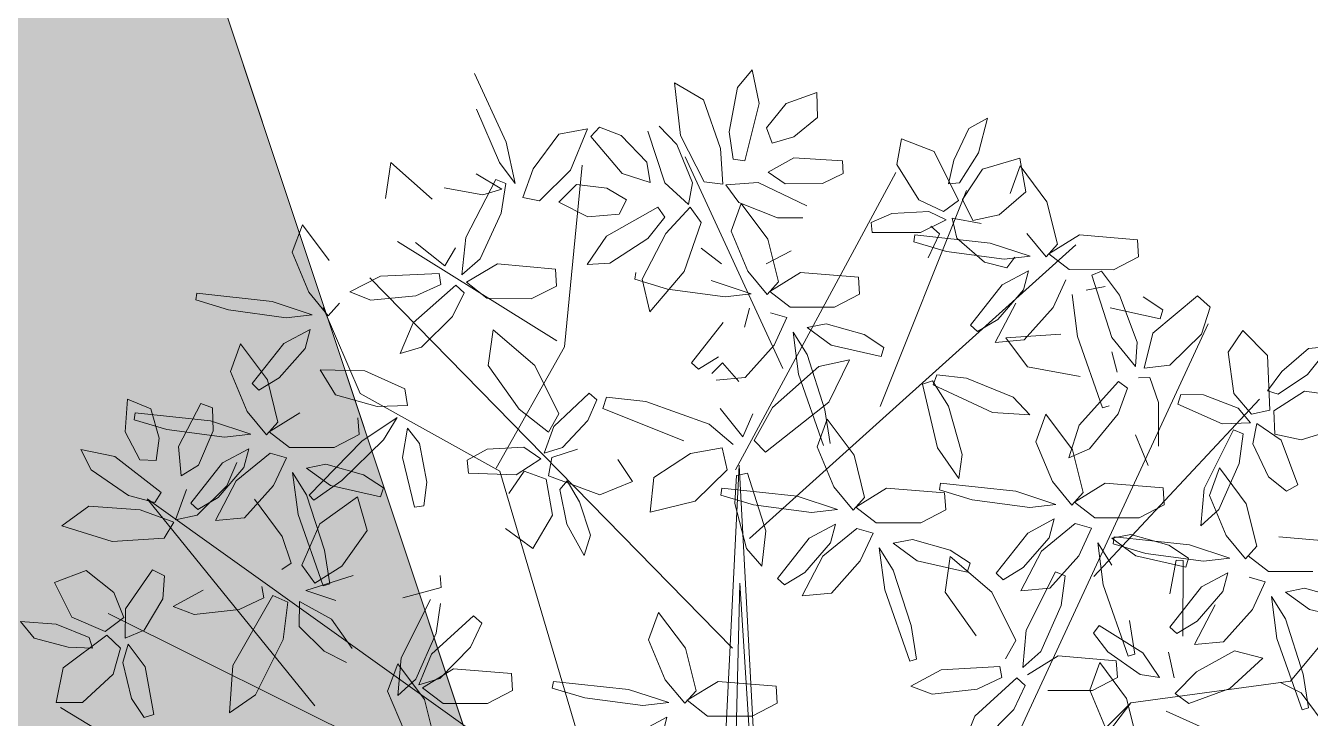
# Model space of a CAD drawing. Header units: inches. Extents: x 218980 to 233865, y 587194 to 599270.
# Drawn here: x 219066.264 to 219070.423, y 587459.198 to 587461.44 of the extents above; entities that cross this region are included whole.
import ezdxf

# ---------------------------------------------------------------- set-up
doc = ezdxf.new("R2010")
doc.units = ezdxf.units.IN
doc.header["$MEASUREMENT"] = 0
doc.linetypes.add('01', pattern=[0])
doc.layers.get('0').update_dxf_attribs({"lineweight": 0})
doc.layers.add('Open Space Within Settlement Active', color=7, linetype='01', lineweight=0, true_color=0xb1d336)
doc.layers.add('P_Main Development Zone', color=7, linetype='Continuous', lineweight=0, true_color=0xdc5e9b)
doc.layers.add('Proposed Plot Boundary', color=250, linetype='01', lineweight=0)
doc.layers.add('Proposed Urban Design', color=250, linetype='Continuous', lineweight=0)

# ---------------------------------------------------------------- blocks, each defined once
blk = doc.blocks.new('tree2')
at = {"color": 60}
for p, q in [((325195.9981, 3048397.3896), (325195.7948, 3048397.8351)), ((325197.4967, 3048397.7432), (325197.5914, 3048397.8579)), ((325197.5914, 3048397.8579), (325197.6377, 3048397.6393)), ((325197.0892, 3048397.7729), (325197.2767, 3048397.6636)), ((325197.1267, 3048397.4326), (325197.0892, 3048397.7729)), ((325197.4419, 3048397.4558), (325197.4967, 3048397.7432)), ((325197.8113, 3048397.641), (325198.0106, 3048397.712)), ((325198.0106, 3048397.712), (325198.0154, 3048397.55)), ((325197.2767, 3048397.6636), (325197.3875, 3048397.3492)), ((325197.6377, 3048397.6393), (325197.5453, 3048397.2696)), ((325197.6844, 3048397.4816), (325197.8113, 3048397.641)), ((325195.8072, 3048397.6044), (325195.955, 3048397.2574)), ((325198.0154, 3048397.55), (325197.8612, 3048397.4239)), ((325199.1147, 3048397.5461), (325198.9944, 3048397.4783)), ((325199.0567, 3048397.3216), (325199.1147, 3048397.5461)), ((325196.5265, 3048397.4766), (325196.3403, 3048397.4417)), ((325196.416, 3048397.2091), (325196.5265, 3048397.4766)), ((325196.5481, 3048397.4272), (325196.6033, 3048397.487)), ((325196.6033, 3048397.487), (325196.7427, 3048397.4328)), ((325197.0256, 3048397.1268), (325196.9163, 3048397.4603)), ((325196.9902, 3048397.4943), (325197.1051, 3048397.3757)), ((325197.4689, 3048397.2807), (325197.4419, 3048397.4558)), ((325197.7212, 3048397.3837), (325197.6844, 3048397.4816)), ((325198.9944, 3048397.4783), (325198.8967, 3048397.2726)), ((325196.0577, 3048397.122), (325195.9981, 3048397.3896)), ((325196.3403, 3048397.4417), (325196.1728, 3048397.2167)), ((325196.7499, 3048397.1863), (325196.5481, 3048397.4272)), ((325196.7427, 3048397.4328), (325196.9101, 3048397.2599)), ((325197.1051, 3048397.3757), (325197.2051, 3048397.1259)), ((325197.2819, 3048397.1338), (325197.1267, 3048397.4326)), ((325197.8612, 3048397.4239), (325197.7212, 3048397.3837)), ((325198.5291, 3048397.2452), (325198.5581, 3048397.4118)), ((325198.5581, 3048397.4118), (325198.7708, 3048397.3289)), ((325197.3875, 3048397.3492), (325197.4027, 3048397.1169)), ((325197.5453, 3048397.2696), (325197.4689, 3048397.2807)), ((325197.696, 3048397.1946), (325197.8625, 3048397.2873)), ((325197.8625, 3048397.2873), (325198.1761, 3048397.2679)), ((325198.7708, 3048397.3289), (325198.9288, 3048397.0124)), ((325198.935, 3048397.1274), (325199.0567, 3048397.3216)), ((325199.084, 3048397.215), (325199.3246, 3048397.2852)), ((325199.3246, 3048397.2852), (325199.3637, 3048397.0681)), ((325195.2523, 3048397.2572), (325195.2176, 3048397.026)), ((325195.5199, 3048397.0214), (325195.2523, 3048397.2572)), ((325195.955, 3048397.2574), (325196.0577, 3048397.122)), ((325196.1728, 3048397.2167), (325196.1063, 3048397.0311)), ((325196.2139, 3048397.0098), (325196.416, 3048397.2091)), ((325196.9101, 3048397.2599), (325196.9318, 3048397.1293)), ((325197.8057, 3048397.1204), (325197.696, 3048397.1946)), ((325198.1761, 3048397.2679), (325198.1816, 3048397.1868)), ((325198.6719, 3048397.0167), (325198.5291, 3048397.2452)), ((325198.8967, 3048397.2726), (325198.8632, 3048397.1192)), ((325198.9538, 3048397.0178), (325199.084, 3048397.215)), ((325199.3268, 3048397.2355), (325199.2618, 3048397.0576)), ((325199.5006, 3048397.004), (325199.3268, 3048397.2355)), ((325195.7385, 3048396.772), (325195.9326, 3048397.1479)), ((325195.9704, 3048397.0845), (325195.8055, 3048397.1842)), ((325195.9326, 3048397.1479), (325195.9963, 3048397.1213)), ((325195.9963, 3048397.1213), (325195.9665, 3048396.9295)), ((325196.3399, 3048397.0015), (325196.4541, 3048397.1165)), ((325196.4541, 3048397.1165), (325196.6516, 3048397.0913)), ((325196.9318, 3048397.1293), (325196.7499, 3048397.1863)), ((325197.1801, 3048396.9857), (325197.0256, 3048397.1268)), ((325197.2051, 3048397.1259), (325197.1801, 3048396.9857)), ((325197.4027, 3048397.1169), (325197.2819, 3048397.1338)), ((325197.4209, 3048397.1131), (325197.6296, 3048397.1282)), ((325197.5054, 3048396.9985), (325197.4209, 3048397.1131)), ((325197.6296, 3048397.1282), (325197.9468, 3048396.9779)), ((325198.0463, 3048397.1229), (325197.8057, 3048397.1204)), ((325198.1816, 3048397.1868), (325198.0463, 3048397.1229)), ((325198.8632, 3048397.1192), (325198.935, 3048397.1274)), ((325195.5981, 3048397.0951), (325195.8489, 3048397.0492)), ((325195.8489, 3048397.0492), (325195.9704, 3048397.0845)), ((325196.1063, 3048397.0311), (325196.2139, 3048397.0098)), ((325196.6516, 3048397.0913), (325196.7772, 3048397.0174)), ((325199.3637, 3048397.0681), (325199.1919, 3048396.9188)), ((325196.5285, 3048396.9058), (325196.3399, 3048397.0015)), ((325196.6492, 3048396.781), (325196.981, 3048396.9684)), ((325196.7772, 3048397.0174), (325196.7315, 3048396.9233)), ((325196.981, 3048396.9684), (325197.0255, 3048396.9052)), ((325197.0318, 3048396.799), (325197.1899, 3048396.9699)), ((325197.1899, 3048396.9699), (325197.2608, 3048396.8707)), ((325197.52, 3048396.9924), (325197.455, 3048396.8145)), ((325197.7555, 3048396.8992), (325197.5054, 3048396.9985)), ((325197.6937, 3048396.7609), (325197.52, 3048396.9924)), ((325198.8305, 3048396.9399), (325198.6719, 3048397.0167)), ((325198.9288, 3048397.0124), (325198.8305, 3048396.9399)), ((325199.0208, 3048396.8823), (325198.9538, 3048397.0178)), ((325199.5689, 3048396.7286), (325199.5006, 3048397.004)), ((325195.9665, 3048396.9295), (325195.8305, 3048396.634)), ((325196.7315, 3048396.9233), (325196.5285, 3048396.9058)), ((325197.0255, 3048396.9052), (325196.9171, 3048396.7651)), ((325197.2608, 3048396.8707), (325197.1508, 3048396.5524)), ((325197.9206, 3048396.9009), (325197.7555, 3048396.8992)), ((325198.3617, 3048396.87), (325198.496, 3048396.9276)), ((325198.3683, 3048396.8052), (325198.3617, 3048396.87)), ((325198.496, 3048396.9276), (325198.7364, 3048396.9409)), ((325198.847, 3048396.8866), (325198.6819, 3048396.8044)), ((325198.7364, 3048396.9409), (325198.847, 3048396.8866)), ((325198.8876, 3048396.8979), (325199.0739, 3048396.8634)), ((325198.9174, 3048396.7678), (325198.8876, 3048396.8979)), ((325199.1919, 3048396.9188), (325199.0208, 3048396.8823)), ((325194.6803, 3048396.8552), (325194.6144, 3048396.6777)), ((325194.8528, 3048396.6228), (325194.6803, 3048396.8552)), ((325196.5224, 3048396.597), (325196.6492, 3048396.781)), ((325196.8799, 3048396.5023), (325197.0318, 3048396.799)), ((325197.455, 3048396.8145), (325197.5631, 3048396.5556)), ((325198.6819, 3048396.8044), (325198.3683, 3048396.8052)), ((325198.6453, 3048396.789), (325198.6385, 3048396.7449)), ((325199.1321, 3048396.7367), (325198.6453, 3048396.789)), ((325198.8037, 3048396.7967), (325198.7307, 3048396.6419)), ((325198.7493, 3048396.8456), (325198.8037, 3048396.7967)), ((325199.37, 3048396.7987), (325199.4957, 3048396.6469)), ((325199.5125, 3048396.6664), (325199.7115, 3048396.7889)), ((325199.7115, 3048396.7889), (325200.0871, 3048396.758)), ((325195.4126, 3048396.7405), (325195.6024, 3048396.5887)), ((325195.6024, 3048396.5887), (325195.6709, 3048396.7059)), ((325195.7123, 3048396.5302), (325195.7385, 3048396.772)), ((325196.9171, 3048396.7651), (325196.6708, 3048396.6071)), ((325197.3938, 3048396.6027), (325197.2621, 3048396.7045)), ((325197.7621, 3048396.4854), (325197.6937, 3048396.7609)), ((325198.6385, 3048396.7449), (325198.85, 3048396.682)), ((325199.0962, 3048396.6136), (325198.9174, 3048396.7678)), ((325199.3928, 3048396.6514), (325199.1321, 3048396.7367)), ((325199.4957, 3048396.6469), (325199.5689, 3048396.7286)), ((325194.6144, 3048396.6777), (325194.7212, 3048396.4182)), ((325195.8305, 3048396.634), (325195.7123, 3048396.5302)), ((325197.8436, 3048396.6865), (325197.6819, 3048396.6023)), ((325198.85, 3048396.682), (325199.2239, 3048396.6322)), ((325199.2397, 3048396.5765), (325199.0962, 3048396.6136)), ((325199.2239, 3048396.6322), (325199.3928, 3048396.6514)), ((325199.2915, 3048396.6444), (325199.2397, 3048396.5765)), ((325199.6442, 3048396.5646), (325199.5125, 3048396.6664)), ((325195.1844, 3048396.5226), (325195.5648, 3048396.5403)), ((325195.5648, 3048396.5403), (325195.5752, 3048396.4679)), ((325195.743, 3048396.4829), (325195.9437, 3048396.6027)), ((325195.9437, 3048396.6027), (325196.3188, 3048396.5666)), ((325196.3188, 3048396.5666), (325196.3242, 3048396.4569)), ((325196.6708, 3048396.6071), (325196.5224, 3048396.597)), ((325196.8385, 3048396.5459), (325196.8317, 3048396.5018)), ((325197.1508, 3048396.5524), (325196.9297, 3048396.2911)), ((325197.5631, 3048396.5556), (325197.6888, 3048396.4037)), ((325197.7057, 3048396.4233), (325197.9046, 3048396.5458)), ((325197.9046, 3048396.5458), (325198.2803, 3048396.5149)), ((325199.3805, 3048396.5572), (325199.2106, 3048396.4662)), ((325199.3488, 3048396.4347), (325199.3805, 3048396.5572)), ((325199.9323, 3048396.5642), (325199.6442, 3048396.5646)), ((325199.7909, 3048396.5285), (325199.8547, 3048396.5551)), ((325194.9872, 3048396.4205), (325195.1844, 3048396.5226)), ((325195.3974, 3048396.2195), (325195.6731, 3048396.4642)), ((325195.5752, 3048396.4679), (325195.4144, 3048396.3952)), ((325195.6731, 3048396.4642), (325195.7268, 3048396.4146)), ((325195.8732, 3048396.3794), (325195.743, 3048396.4829)), ((325196.3242, 3048396.4569), (325196.1613, 3048396.375)), ((325196.8317, 3048396.5018), (325197.0432, 3048396.4389)), ((325196.9297, 3048396.2911), (325196.8799, 3048396.5023)), ((325197.5859, 3048396.4083), (325197.3253, 3048396.4936)), ((325197.6888, 3048396.4037), (325197.7621, 3048396.4854)), ((325198.2803, 3048396.5149), (325198.2872, 3048396.4052)), ((325199.2106, 3048396.4662), (325199.0058, 3048396.2051)), ((325199.5405, 3048396.3188), (325199.6236, 3048396.4976)), ((325199.8782, 3048396.4563), (325199.7541, 3048396.4322)), ((325193.9965, 3048396.4123), (325193.9895, 3048396.3682)), ((325193.9895, 3048396.3682), (325194.2006, 3048396.3042)), ((325194.483, 3048396.3574), (325193.9965, 3048396.4123)), ((325194.7212, 3048396.4182), (325194.8461, 3048396.2657)), ((325195.1233, 3048396.3661), (325194.9872, 3048396.4205)), ((325195.4144, 3048396.3952), (325195.1233, 3048396.3661)), ((325195.7268, 3048396.4146), (325195.6516, 3048396.2608)), ((325196.1613, 3048396.375), (325195.8732, 3048396.3794)), ((325197.0432, 3048396.4389), (325197.4171, 3048396.3891)), ((325197.4171, 3048396.3891), (325197.5859, 3048396.4083)), ((325197.8373, 3048396.3215), (325197.7057, 3048396.4233)), ((325198.2872, 3048396.4052), (325198.1254, 3048396.3211)), ((325199.1814, 3048396.2424), (325199.3488, 3048396.4347)), ((325194.2006, 3048396.3042), (325194.5743, 3048396.2524)), ((325194.7432, 3048396.2708), (325194.483, 3048396.3574)), ((325194.8461, 3048396.2657), (325194.9198, 3048396.347)), ((325197.542, 3048396.1916), (325197.5736, 3048396.3141)), ((325197.8167, 3048396.2545), (325197.7115, 3048396.2855)), ((325198.1254, 3048396.3211), (325197.8373, 3048396.3215)), ((325199.2991, 3048396.3483), (325199.1649, 3048396.0919)), ((325199.3534, 3048396.1098), (325199.5405, 3048396.3188)), ((325194.5743, 3048396.2524), (325194.7432, 3048396.2708)), ((325195.3135, 3048396.0209), (325195.3974, 3048396.2195)), ((325195.6516, 3048396.2608), (325195.4506, 3048396.0615)), ((325197.4038, 3048396.2231), (325197.199, 3048395.962)), ((325197.7337, 3048396.0757), (325197.8167, 3048396.2545)), ((325198.0714, 3048396.2132), (325197.9473, 3048396.1891)), ((325198.317, 3048396.1448), (325198.0714, 3048396.2132)), ((325199.0058, 3048396.2051), (325199.0502, 3048396.1632)), ((325199.0502, 3048396.1632), (325199.1814, 3048396.2424)), ((325194.7304, 3048396.1766), (325194.5601, 3048396.0865)), ((325194.6981, 3048396.0543), (325194.7304, 3048396.1766)), ((325195.9147, 3048396.1755), (325195.8832, 3048395.9438)), ((325196.1856, 3048395.9434), (325195.9147, 3048396.1755)), ((325197.8569, 3048396.1596), (325197.8921, 3048395.8877)), ((325197.9469, 3048396.0155), (325197.8569, 3048396.1596)), ((325197.9473, 3048396.1891), (325198.1025, 3048396.0749)), ((325198.445, 3048396.0604), (325198.317, 3048396.1448)), ((325199.5904, 3048396.1463), (325199.2345, 3048396.1221)), ((325199.2345, 3048396.1221), (325199.3744, 3048395.9347)), ((325194.2793, 3048396.0833), (325194.2143, 3048395.9054)), ((325194.453, 3048395.8518), (325194.2793, 3048396.0833)), ((325194.5601, 3048396.0865), (325194.3539, 3048395.8266)), ((325194.5297, 3048395.8629), (325194.6981, 3048396.0543)), ((325195.4506, 3048396.0615), (325195.3135, 3048396.0209)), ((325197.5466, 3048395.8667), (325197.7337, 3048396.0757)), ((325198.1025, 3048396.0749), (325198.4262, 3048396.0023)), ((325198.4262, 3048396.0023), (325198.445, 3048396.0604)), ((325199.1649, 3048396.0919), (325199.3534, 3048396.1098)), ((325197.199, 3048395.962), (325197.2434, 3048395.9201)), ((325197.2434, 3048395.9201), (325197.3746, 3048395.9993)), ((325197.3987, 3048395.9613), (325197.3312, 3048395.8911)), ((325197.5063, 3048395.8407), (325197.3987, 3048395.9613)), ((325198.0628, 3048395.6565), (325197.9469, 3048396.0155)), ((325198.0231, 3048395.9363), (325198.2219, 3048395.9813)), ((325198.2219, 3048395.9813), (325198.0886, 3048395.7056)), ((325194.2143, 3048395.9054), (325194.3224, 3048395.6465)), ((325194.7937, 3048395.9153), (325194.8934, 3048395.7543)), ((325195.083, 3048395.9089), (325194.7937, 3048395.9153)), ((325195.3418, 3048395.7924), (325195.083, 3048395.9089)), ((325195.8832, 3048395.9438), (325196.0822, 3048395.6611)), ((325196.3409, 3048395.63), (325196.1856, 3048395.9434)), ((325197.358, 3048395.8488), (325197.5466, 3048395.8667)), ((325197.7226, 3048395.6708), (325198.0231, 3048395.9363)), ((325197.8921, 3048395.8877), (325198.0543, 3048395.4257)), ((325198.7636, 3048395.8188), (325198.7875, 3048395.8836)), ((325198.7875, 3048395.8836), (325198.9804, 3048395.8618)), ((325194.3539, 3048395.8266), (325194.3981, 3048395.7844)), ((325194.3981, 3048395.7844), (325194.5297, 3048395.8629)), ((325194.5213, 3048395.5764), (325194.453, 3048395.8518)), ((325195.3608, 3048395.6843), (325195.3418, 3048395.7924)), ((325198.6942, 3048395.8233), (325198.7599, 3048395.8446)), ((325198.7919, 3048395.4117), (325198.6942, 3048395.8233)), ((325198.7599, 3048395.8446), (325198.8622, 3048395.6797)), ((325199.1472, 3048395.6405), (325198.7636, 3048395.8188)), ((325198.9804, 3048395.8618), (325199.2812, 3048395.7381)), ((325193.5328, 3048395.5142), (325193.548, 3048395.7251)), ((325193.548, 3048395.7251), (325193.6983, 3048395.6643)), ((325193.8771, 3048395.4186), (325194.0211, 3048395.6979)), ((325194.0211, 3048395.6979), (325194.0976, 3048395.6702)), ((325194.8934, 3048395.7543), (325195.1637, 3048395.6794)), ((325196.3085, 3048395.5494), (325196.5367, 3048395.7644)), ((325196.5861, 3048395.7219), (325196.5282, 3048395.5877)), ((325196.5367, 3048395.7644), (325196.5861, 3048395.7219)), ((325196.6249, 3048395.6659), (325196.6488, 3048395.7394)), ((325196.6488, 3048395.7394), (325196.9041, 3048395.7109)), ((325196.9041, 3048395.7109), (325197.3127, 3048395.5644)), ((325198.0886, 3048395.7056), (325197.6783, 3048395.3823)), ((325193.5977, 3048395.6368), (325193.5909, 3048395.5927)), ((325194.0846, 3048395.5845), (325193.5977, 3048395.6368)), ((325193.6983, 3048395.6643), (325193.7515, 3048395.4724)), ((325194.0976, 3048395.6702), (325194.1016, 3048395.5206)), ((325194.3224, 3048395.6465), (325194.4481, 3048395.4947)), ((325194.4649, 3048395.5142), (325194.6639, 3048395.6367)), ((325195.1637, 3048395.6794), (325195.3608, 3048395.6843)), ((325196.0822, 3048395.6611), (325196.274, 3048395.512)), ((325196.274, 3048395.512), (325196.3409, 3048395.63)), ((325197.1483, 3048395.4554), (325196.6249, 3048395.6659)), ((325197.3842, 3048395.6663), (325197.5323, 3048395.4818)), ((325197.5323, 3048395.4818), (325197.5952, 3048395.6311)), ((325197.6049, 3048395.4584), (325197.7226, 3048395.6708)), ((325198.097, 3048395.4385), (325198.0628, 3048395.6565)), ((325198.8622, 3048395.6797), (325198.9516, 3048395.3669)), ((325193.5909, 3048395.5927), (325193.8025, 3048395.5298)), ((325194.3452, 3048395.4992), (325194.0846, 3048395.5845)), ((325194.4481, 3048395.4947), (325194.5213, 3048395.5764)), ((325195.0395, 3048395.6058), (325195.0464, 3048395.4962)), ((325195.2936, 3048395.6063), (325195.0655, 3048395.454)), ((325195.2044, 3048395.4616), (325195.2936, 3048395.6063)), ((325195.3601, 3048395.5383), (325195.3267, 3048395.3486)), ((325195.4368, 3048395.4378), (325195.3601, 3048395.5383)), ((325196.2452, 3048395.3762), (325196.3085, 3048395.5494)), ((325196.5282, 3048395.5877), (325196.3628, 3048395.4128)), ((325197.3127, 3048395.5644), (325197.4682, 3048395.4325)), ((325198.0778, 3048395.5958), (325198.0128, 3048395.4179)), ((325198.2515, 3048395.3643), (325198.0778, 3048395.5958)), ((325193.6275, 3048395.3338), (325193.5328, 3048395.5142)), ((325193.7515, 3048395.4724), (325193.732, 3048395.328)), ((325193.8025, 3048395.5298), (325194.1763, 3048395.48)), ((325194.1016, 3048395.5206), (325194.007, 3048395.2994)), ((325194.1763, 3048395.48), (325194.3452, 3048395.4992)), ((325194.5966, 3048395.4124), (325194.4649, 3048395.5142)), ((325195.0655, 3048395.454), (325194.7235, 3048395.1036)), ((325195.0464, 3048395.4962), (325194.8847, 3048395.412)), ((325194.9342, 3048395.1985), (325195.2044, 3048395.4616)), ((325197.6783, 3048395.3823), (325197.6049, 3048395.4584)), ((325193.2457, 3048395.4002), (325193.4644, 3048395.3546)), ((325193.3125, 3048395.2673), (325193.2457, 3048395.4002)), ((325193.895, 3048395.2288), (325193.8771, 3048395.4186)), ((325194.3329, 3048395.405), (325194.163, 3048395.314)), ((325194.4707, 3048395.3764), (325194.2515, 3048395.1961)), ((325194.3013, 3048395.2825), (325194.3329, 3048395.405)), ((325194.576, 3048395.3454), (325194.4707, 3048395.3764)), ((325194.8847, 3048395.412), (325194.5966, 3048395.4124)), ((325195.4846, 3048395.1874), (325195.4368, 3048395.4378)), ((325195.7467, 3048395.3313), (325195.8764, 3048395.403)), ((325195.8764, 3048395.403), (325196.1124, 3048395.414)), ((325196.1124, 3048395.414), (325196.2234, 3048395.34)), ((325196.3628, 3048395.4128), (325196.2452, 3048395.3762)), ((325196.2938, 3048395.3488), (325196.4617, 3048395.4021)), ((325196.9541, 3048395.2188), (325197.1933, 3048395.373)), ((325197.1933, 3048395.373), (325197.3971, 3048395.4101)), ((325197.3971, 3048395.4101), (325197.4309, 3048395.2693)), ((325198.0128, 3048395.4179), (325198.121, 3048395.1591)), ((325198.9296, 3048395.2112), (325198.7919, 3048395.4117)), ((325198.9516, 3048395.3669), (325198.9296, 3048395.2112)), ((325193.4644, 3048395.3546), (325193.7656, 3048395.1212)), ((325193.732, 3048395.328), (325193.6275, 3048395.3338)), ((325194.007, 3048395.2994), (325193.895, 3048395.2288)), ((325194.163, 3048395.314), (325193.9582, 3048395.0529)), ((325194.1339, 3048395.0902), (325194.3013, 3048395.2825)), ((325194.2542, 3048395.3162), (325194.1893, 3048395.1644)), ((325194.493, 3048395.1666), (325194.576, 3048395.3454)), ((325194.8307, 3048395.3041), (325194.7065, 3048395.28)), ((325195.0763, 3048395.2357), (325194.8307, 3048395.3041)), ((325195.3267, 3048395.3486), (325195.4053, 3048395.0262)), ((325195.7559, 3048395.2464), (325195.7467, 3048395.3313)), ((325196.2234, 3048395.34), (325196.0644, 3048395.2369)), ((325196.2722, 3048395.2286), (325196.2938, 3048395.3488)), ((325196.7226, 3048395.3343), (325196.816, 3048395.1935)), ((325198.3199, 3048395.0889), (325198.2515, 3048395.3643)), ((325193.5535, 3048395.1014), (325193.3125, 3048395.2673)), ((325194.6161, 3048395.2505), (325194.6513, 3048394.9786)), ((325194.7062, 3048395.1064), (325194.6161, 3048395.2505)), ((325194.7065, 3048395.28), (325194.8617, 3048395.1658)), ((325194.754, 3048395.071), (325194.9342, 3048395.1985)), ((325195.2042, 3048395.1513), (325195.0763, 3048395.2357)), ((325196.0644, 3048395.2369), (325195.7559, 3048395.2464)), ((325196.0168, 3048395.1157), (325196.116, 3048395.2598)), ((325196.116, 3048395.2598), (325196.2578, 3048395.2075)), ((325196.2578, 3048395.2075), (325196.2989, 3048394.9747)), ((325196.6046, 3048395.1074), (325196.2722, 3048395.2286)), ((325196.9315, 3048394.9934), (325196.9541, 3048395.2188)), ((325197.4309, 3048395.2693), (325197.2238, 3048395.0652)), ((325197.4901, 3048395.2313), (325197.4794, 3048395.05)), ((325197.5616, 3048395.2469), (325197.4901, 3048395.2313)), ((325197.6806, 3048394.8726), (325197.5616, 3048395.2469)), ((325193.7656, 3048395.1212), (325193.7247, 3048395.0557)), ((325193.8588, 3048394.9443), (325193.929, 3048395.1414)), ((325194.1893, 3048395.1644), (325193.9977, 3048394.9755)), ((325194.2515, 3048395.1961), (325194.1173, 3048394.9397)), ((325194.3058, 3048394.9576), (325194.493, 3048395.1666)), ((325194.8617, 3048395.1658), (325195.1855, 3048395.0932)), ((325195.1855, 3048395.0932), (325195.2042, 3048395.1513)), ((325195.4657, 3048395.0353), (325195.4846, 3048395.1874)), ((325196.3933, 3048395.1962), (325196.3468, 3048395.1408)), ((325196.3468, 3048395.1408), (325196.3919, 3048394.9161)), ((325196.4745, 3048395.0617), (325196.3933, 3048395.1962)), ((325196.816, 3048395.1935), (325196.6046, 3048395.1074)), ((325197.3963, 3048395.1493), (325197.3895, 3048395.1052)), ((325197.8831, 3048395.097), (325197.3963, 3048395.1493)), ((325198.121, 3048395.1591), (325198.2467, 3048395.0072)), ((325198.2635, 3048395.0267), (325198.4625, 3048395.1492)), ((325198.4625, 3048395.1492), (325198.8381, 3048395.1183)), ((325198.8112, 3048395.1821), (325198.8044, 3048395.1379)), ((325193.1213, 3048394.9063), (325193.2968, 3048395.0339)), ((325193.2968, 3048395.0339), (325193.6292, 3048395.0087)), ((325193.7247, 3048395.0557), (325193.5535, 3048395.1014)), ((325193.9582, 3048395.0529), (325194.0026, 3048395.011)), ((325194.0026, 3048395.011), (325194.1339, 3048395.0902)), ((325194.5495, 3048394.8367), (325194.3696, 3048395.079)), ((325194.822, 3048394.7474), (325194.7062, 3048395.1064)), ((325194.7235, 3048395.1036), (325194.754, 3048395.071)), ((325194.7923, 3048394.9181), (325195.0367, 3048395.0939)), ((325195.0367, 3048395.0939), (325195.0999, 3048394.8764)), ((325195.4053, 3048395.0262), (325195.4657, 3048395.0353)), ((325196.5449, 3048394.8452), (325196.4745, 3048395.0617)), ((325197.2238, 3048395.0652), (325196.9315, 3048394.9934)), ((325197.3895, 3048395.1052), (325197.601, 3048395.0423)), ((325197.4794, 3048395.05), (325197.5559, 3048394.758)), ((325197.601, 3048395.0423), (325197.9749, 3048394.9925)), ((325198.1438, 3048395.0118), (325197.8831, 3048395.097)), ((325198.2467, 3048395.0072), (325198.3199, 3048395.0889)), ((325193.6292, 3048395.0087), (325193.848, 3048394.9291)), ((325193.9977, 3048394.9755), (325193.8588, 3048394.9443)), ((325194.1173, 3048394.9397), (325194.3058, 3048394.9576)), ((325194.6513, 3048394.9786), (325194.8135, 3048394.5166)), ((325196.2989, 3048394.9747), (325196.1724, 3048394.7583)), ((325197.9749, 3048394.9925), (325198.1438, 3048395.0118)), ((325198.3951, 3048394.9249), (325198.2635, 3048395.0267)), ((325193.4479, 3048394.8036), (325193.1213, 3048394.9063)), ((325193.848, 3048394.9291), (325193.7839, 3048394.8253)), ((325194.6765, 3048394.6514), (325194.7923, 3048394.9181)), ((325195.0999, 3048394.8764), (325194.9356, 3048394.644)), ((325196.1724, 3048394.7583), (325195.9947, 3048394.8891)), ((325196.3919, 3048394.9161), (325196.5042, 3048394.7132)), ((325197.6554, 3048394.6456), (325197.6806, 3048394.8726)), ((325198.1315, 3048394.9175), (325197.9616, 3048394.8265)), ((325198.2693, 3048394.8889), (325198.05, 3048394.7087)), ((325198.0998, 3048394.795), (325198.1315, 3048394.9175)), ((325198.3746, 3048394.8579), (325198.2693, 3048394.8889)), ((325198.6833, 3048394.9245), (325198.3951, 3048394.9249)), ((325193.7839, 3048394.8253), (325193.4479, 3048394.8036)), ((325194.6073, 3048394.6646), (325194.5495, 3048394.8367)), ((325196.5042, 3048394.7132), (325196.5449, 3048394.8452)), ((325197.9324, 3048394.6027), (325198.0998, 3048394.795)), ((325198.2915, 3048394.6791), (325198.3746, 3048394.8579)), ((325198.6292, 3048394.8166), (325198.5051, 3048394.7925)), ((325194.8563, 3048394.5294), (325194.822, 3048394.7474)), ((325197.5559, 3048394.758), (325197.6554, 3048394.6456)), ((325198.4147, 3048394.763), (325198.4499, 3048394.4911)), ((325198.5047, 3048394.6189), (325198.4147, 3048394.763)), ((325193.0737, 3048394.5385), (325193.2803, 3048394.6158)), ((325193.2803, 3048394.6158), (325193.4579, 3048394.4734)), ((325193.5335, 3048394.3673), (325193.71, 3048394.6205)), ((325193.71, 3048394.6205), (325193.7862, 3048394.5817)), ((325194.5469, 3048394.6234), (325194.6073, 3048394.6646)), ((325194.7604, 3048394.5335), (325194.6765, 3048394.6514)), ((325194.9356, 3048394.644), (325194.7604, 3048394.5335)), ((325198.1044, 3048394.4701), (325198.2915, 3048394.6791)), ((325198.6206, 3048394.26), (325198.5047, 3048394.6189)), ((325193.1857, 3048394.3143), (325193.0737, 3048394.5385)), ((325193.7862, 3048394.5817), (325193.7753, 3048394.4339)), ((325194.7028, 3048394.4861), (325195.0081, 3048394.5844)), ((325195.5722, 3048394.5845), (325195.5775, 3048394.5074)), ((325193.4579, 3048394.4734), (325193.5244, 3048394.3116)), ((325193.8419, 3048394.3842), (325194.0377, 3048394.489)), ((325194.2293, 3048394.0011), (325194.4891, 3048394.4542)), ((325194.4178, 3048394.5119), (325194.4292, 3048394.4397)), ((325194.4891, 3048394.4542), (325194.5857, 3048394.4111)), ((325194.8963, 3048394.4219), (325194.7028, 3048394.4861)), ((325194.8135, 3048394.5166), (325194.8563, 3048394.5294)), ((325195.5775, 3048394.5074), (325195.3301, 3048394.4385)), ((325193.5328, 3048394.1778), (325193.5335, 3048394.3673)), ((325193.7753, 3048394.4339), (325193.6555, 3048394.2303)), ((325193.9788, 3048394.3316), (325193.8419, 3048394.3842)), ((325194.4292, 3048394.4397), (325194.2694, 3048394.3648)), ((325194.5857, 3048394.4111), (325194.5558, 3048394.17)), ((325194.6618, 3048394.4164), (325194.6591, 3048394.2545)), ((325194.868, 3048394.3006), (325194.6618, 3048394.4164)), ((325195.3199, 3048394.0501), (325195.5088, 3048394.4286)), ((325195.5729, 3048394.4029), (325195.5457, 3048394.2107)), ((325192.8545, 3048394.2853), (325192.9428, 3048394.1791)), ((325193.0858, 3048394.2684), (325192.8545, 3048394.2853)), ((325193.4031, 3048394.2215), (325193.1857, 3048394.3143)), ((325193.5244, 3048394.3116), (325193.4031, 3048394.2215)), ((325194.2694, 3048394.3648), (325193.9788, 3048394.3316)), ((325195.0011, 3048394.1118), (325194.868, 3048394.3006)), ((325195.5148, 3048394.075), (325195.787, 3048394.3236)), ((325195.787, 3048394.3236), (325195.8414, 3048394.2747)), ((325196.9862, 3048394.3452), (325196.9212, 3048394.1673)), ((325197.1599, 3048394.1137), (325196.9862, 3048394.3452)), ((325193.2986, 3048394.1833), (325193.0858, 3048394.2684)), ((325193.6555, 3048394.2303), (325193.5328, 3048394.1778)), ((325194.6591, 3048394.2545), (325194.8199, 3048394.0932)), ((325195.5457, 3048394.2107), (325195.4138, 3048393.9134)), ((325195.8414, 3048394.2747), (325195.7684, 3048394.1199)), ((325198.6548, 3048394.042), (325198.6206, 3048394.26)), ((325192.9428, 3048394.1791), (325193.1625, 3048394.1197)), ((325193.1297, 3048393.9857), (325193.4129, 3048394.1978)), ((325193.1625, 3048394.1197), (325193.3196, 3048394.1141)), ((325193.3196, 3048394.1141), (325193.2986, 3048394.1833)), ((325193.4129, 3048394.1978), (325193.5017, 3048394.114)), ((325193.5176, 3048394.0213), (325193.5512, 3048394.1398)), ((325193.5512, 3048394.1398), (325193.6616, 3048393.9921)), ((325194.5558, 3048394.17), (325194.3762, 3048393.8115)), ((325195.7684, 3048394.1199), (325195.5702, 3048393.9178)), ((325196.9212, 3048394.1673), (325197.0293, 3048393.9084)), ((325193.5017, 3048394.114), (325193.4546, 3048393.9443)), ((325194.8199, 3048394.0932), (325194.9647, 3048394.0215)), ((325195.2971, 3048393.8079), (325195.3199, 3048394.0501)), ((325195.4336, 3048393.8753), (325195.5148, 3048394.075)), ((325193.0862, 3048393.7617), (325193.1297, 3048393.9857)), ((325193.5737, 3048393.7872), (325193.5176, 3048394.0213)), ((325193.6616, 3048393.9921), (325193.717, 3048393.6834)), ((325194.2086, 3048393.6956), (325194.2293, 3048394.0011)), ((325195.2966, 3048394.0127), (325195.2317, 3048393.8348)), ((325195.4704, 3048393.7813), (325195.2966, 3048394.0127)), ((325195.4583, 3048393.8574), (325195.6573, 3048393.9799)), ((325195.6573, 3048393.9799), (325196.0329, 3048393.949)), ((325193.4546, 3048393.9443), (325193.2553, 3048393.7629)), ((325195.4138, 3048393.9134), (325195.2971, 3048393.8079)), ((325195.5702, 3048393.9178), (325195.4336, 3048393.8753)), ((325196.0329, 3048393.949), (325196.0398, 3048393.8394)), ((325196.3047, 3048393.8987), (325196.2979, 3048393.8546)), ((325196.7915, 3048393.8464), (325196.3047, 3048393.8987)), ((325193.6544, 3048393.6654), (325193.5737, 3048393.7872)), ((325194.3762, 3048393.8115), (325194.2086, 3048393.6956)), ((325195.2317, 3048393.8348), (325195.3398, 3048393.576)), ((325195.59, 3048393.7556), (325195.4583, 3048393.8574)), ((325196.0398, 3048393.8394), (325195.8781, 3048393.7552)), ((325196.2979, 3048393.8546), (325196.5094, 3048393.7917)), ((325196.5094, 3048393.7917), (325196.8833, 3048393.7419)), ((325193.2553, 3048393.7629), (325193.0862, 3048393.7617)), ((325195.5387, 3048393.5058), (325195.4704, 3048393.7813)), ((325195.8781, 3048393.7552), (325195.59, 3048393.7556)), ((325193.717, 3048393.6834), (325193.6544, 3048393.6654))]:
    blk.add_line(p, q, dxfattribs=at)
at = {"color": 44}
for p, q in [((325197.7896, 3048395.9247), (325197.157, 3048397.2958)), ((325196.3759, 3048396.0655), (325196.4914, 3048397.2412)), ((325197.4844, 3048395.2679), (325198.5214, 3048397.1925)), ((325198.4207, 3048395.6779), (325198.9797, 3048397.0774)), ((325196.3265, 3048396.1031), (325195.2963, 3048396.7475)), ((325197.5754, 3048394.8242), (325199.687, 3048396.7258)), ((325197.4634, 3048394.1139), (325195.1158, 3048396.5105)), ((325195.0532, 3048395.7627), (325194.8141, 3048396.3192)), ((325199.1493, 3048393.2041), (325200.5444, 3048396.2131)), ((325195.9332, 3048395.2795), (325196.3759, 3048396.0655)), ((325195.9579, 3048395.2607), (325195.0532, 3048395.7627)), ((325199.8049, 3048394.5767), (325200.8758, 3048395.7266)), ((325197.393, 3048392.9975), (325197.5069, 3048395.2976)), ((325197.5069, 3048395.2976), (325197.6286, 3048393.0376)), ((325196.5911, 3048393.1216), (325195.9579, 3048395.2607)), ((325193.6755, 3048395.0805), (325196.3806, 3048393.1483)), ((325194.7601, 3048393.7395), (325193.6755, 3048395.0805)), ((325197.5124, 3048394.5345), (325197.4738, 3048392.934)), ((325197.6089, 3048392.9998), (325197.5124, 3048394.5345)), ((325201.0785, 3048393.8998), (325201.6643, 3048394.6112)), ((325195.5435, 3048393.2831), (325193.4217, 3048394.3377)), ((325200.044, 3048393.7599), (325201.0785, 3048393.8998)), ((325194.6093, 3048392.8247), (325193.1144, 3048393.7294)), ((325199.5519, 3048393.2718), (325200.044, 3048393.7599)), ((325199.5967, 3048393.1727), (325200.044, 3048393.7599)), ((325200.2725, 3048393.7058), (325201.3189, 3048393.2363))]:
    blk.add_line(p, q, dxfattribs=at)
at = {"color": 62}
for p, q in [((325200.0871, 3048396.758), (325200.094, 3048396.6484)), ((325200.094, 3048396.6484), (325199.9323, 3048396.5642)), ((325199.8547, 3048396.5551), (325199.97, 3048396.3989)), ((325199.9214, 3048396.1261), (325199.7909, 3048396.5285)), ((325199.6637, 3048396.4027), (325199.6989, 3048396.1308)), ((325199.97, 3048396.3989), (325200.0842, 3048396.0944)), ((325200.2518, 3048396.3036), (325200.1238, 3048396.3879)), ((325200.1861, 3048396.1528), (325200.4757, 3048396.3939)), ((325200.4757, 3048396.3939), (325200.5575, 3048396.3205)), ((325199.9093, 3048396.318), (325200.2331, 3048396.2454)), ((325200.2331, 3048396.2454), (325200.2518, 3048396.3036)), ((325200.5575, 3048396.3205), (325200.501, 3048396.1471)), ((325199.6989, 3048396.1308), (325199.8611, 3048395.6688)), ((325200.0748, 3048395.9373), (325199.9214, 3048396.1261)), ((325200.13, 3048395.9259), (325200.1861, 3048396.1528)), ((325200.501, 3048396.1471), (325200.2952, 3048395.9455)), ((325200.6737, 3048396.0304), (325200.7679, 3048396.1707)), ((325200.7679, 3048396.1707), (325200.9286, 3048396.0086)), ((325199.9559, 3048395.9004), (325199.9208, 3048396.0315)), ((325200.0842, 3048396.0944), (325200.0748, 3048395.9373)), ((325200.7113, 3048395.7635), (325200.6737, 3048396.0304)), ((325201.1936, 3048396.054), (325201.0207, 3048395.9059)), ((325201.1868, 3048395.8855), (325201.3311, 3048396.067)), ((325201.3311, 3048396.067), (325201.1936, 3048396.054)), ((325200.9286, 3048396.0086), (325200.9441, 3048395.6551)), ((325199.3744, 3048395.9347), (325199.7145, 3048395.8724)), ((325200.094, 3048395.863), (325200.1671, 3048395.8663)), ((325200.2952, 3048395.9455), (325200.13, 3048395.9259)), ((325200.1671, 3048395.8663), (325200.2235, 3048395.7046)), ((325201.0207, 3048395.9059), (325200.9276, 3048395.7793)), ((325200.9966, 3048395.7577), (325201.1868, 3048395.8855)), ((325199.7087, 3048395.5569), (325199.9638, 3048395.8397)), ((325200.0226, 3048395.7961), (325199.961, 3048395.6307)), ((325199.9638, 3048395.8397), (325200.0226, 3048395.7961)), ((325199.2812, 3048395.7381), (325199.3899, 3048395.6243)), ((325200.2235, 3048395.7046), (325200.2237, 3048395.4216)), ((325200.3478, 3048395.6938), (325200.3682, 3048395.7557)), ((325200.3682, 3048395.7557), (325200.5143, 3048395.7537)), ((325200.5143, 3048395.7537), (325200.7393, 3048395.6681)), ((325200.8248, 3048395.6289), (325200.7113, 3048395.7635)), ((325200.9276, 3048395.7793), (325200.9966, 3048395.7577)), ((325200.9692, 3048395.6498), (325201.1684, 3048395.7771)), ((325201.1684, 3048395.7771), (325201.4167, 3048395.7433)), ((325199.3899, 3048395.6243), (325199.1472, 3048395.6405)), ((325199.4927, 3048395.6285), (325199.4277, 3048395.4506)), ((325199.6664, 3048395.397), (325199.4927, 3048395.6285)), ((325199.961, 3048395.6307), (325199.7769, 3048395.4034)), ((325199.8611, 3048395.6688), (325199.9039, 3048395.6817)), ((325200.634, 3048395.5655), (325200.3478, 3048395.6938)), ((325200.7393, 3048395.6681), (325200.8182, 3048395.5735)), ((325200.9441, 3048395.6551), (325200.8248, 3048395.6289)), ((325200.9753, 3048395.4989), (325200.9692, 3048395.6498)), ((325199.6424, 3048395.3449), (325199.7087, 3048395.5569)), ((325200.8182, 3048395.5735), (325200.634, 3048395.5655)), ((325200.8343, 3048395.4363), (325200.86, 3048395.5673)), ((325200.86, 3048395.5673), (325201.0162, 3048395.46)), ((325199.4277, 3048395.4506), (325199.5358, 3048395.1918)), ((325200.156, 3048395.2956), (325200.074, 3048395.495)), ((325200.519, 3048395.1483), (325200.7079, 3048395.5269)), ((325200.7079, 3048395.5269), (325200.7719, 3048395.5012)), ((325200.7719, 3048395.5012), (325200.7448, 3048395.309)), ((325201.1464, 3048395.4626), (325200.9753, 3048395.4989)), ((325201.0162, 3048395.46), (325201.1258, 3048395.1714)), ((325201.3641, 3048395.5291), (325201.1464, 3048395.4626)), ((325199.7769, 3048395.4034), (325199.6424, 3048395.3449)), ((325199.7348, 3048395.1216), (325199.6664, 3048395.397)), ((325200.9349, 3048395.2227), (325200.8343, 3048395.4363)), ((325200.7448, 3048395.309), (325200.6129, 3048395.0116)), ((325200.6176, 3048395.2806), (325200.5526, 3048395.1027)), ((325200.7914, 3048395.0491), (325200.6176, 3048395.2806)), ((325201.0509, 3048395.1304), (325200.9349, 3048395.2227)), ((325198.8044, 3048395.1379), (325199.0159, 3048395.075)), ((325199.298, 3048395.1297), (325198.8112, 3048395.1821)), ((325198.8381, 3048395.1183), (325198.845, 3048395.0087)), ((325199.5586, 3048395.0445), (325199.298, 3048395.1297)), ((325199.5358, 3048395.1918), (325199.6615, 3048395.0399)), ((325199.6615, 3048395.0399), (325199.7348, 3048395.1216)), ((325199.6784, 3048395.0594), (325199.8773, 3048395.182)), ((325199.8773, 3048395.182), (325200.253, 3048395.151)), ((325200.253, 3048395.151), (325200.2599, 3048395.0414)), ((325200.4962, 3048394.9062), (325200.519, 3048395.1483)), ((325201.1258, 3048395.1714), (325201.0509, 3048395.1304)), ((325199.0159, 3048395.075), (325199.3898, 3048395.0252)), ((325199.3898, 3048395.0252), (325199.5586, 3048395.0445)), ((325199.81, 3048394.9576), (325199.6784, 3048395.0594)), ((325200.2599, 3048395.0414), (325200.0981, 3048394.9572)), ((325200.5526, 3048395.1027), (325200.6608, 3048394.8438)), ((325198.845, 3048395.0087), (325198.6833, 3048394.9245)), ((325199.5463, 3048394.9502), (325199.3765, 3048394.8592)), ((325199.5147, 3048394.8277), (325199.5463, 3048394.9502)), ((325200.0981, 3048394.9572), (325199.81, 3048394.9576)), ((325200.6129, 3048395.0116), (325200.4962, 3048394.9062)), ((325199.6842, 3048394.9216), (325199.4649, 3048394.7414)), ((325199.7894, 3048394.8906), (325199.6842, 3048394.9216)), ((325199.7064, 3048394.7118), (325199.7894, 3048394.8906)), ((325197.9616, 3048394.8265), (325197.7568, 3048394.5655)), ((325198.5051, 3048394.7925), (325198.6603, 3048394.6783)), ((325198.8748, 3048394.7482), (325198.6292, 3048394.8166)), ((325199.3765, 3048394.8592), (325199.1717, 3048394.5982)), ((325199.3473, 3048394.6355), (325199.5147, 3048394.8277)), ((325199.8296, 3048394.7958), (325199.8648, 3048394.5238)), ((325199.9196, 3048394.6516), (325199.8296, 3048394.7958)), ((325200.0441, 3048394.8493), (325199.92, 3048394.8252)), ((325199.92, 3048394.8252), (325200.0752, 3048394.711)), ((325199.9361, 3048394.8341), (325199.9293, 3048394.79)), ((325199.9293, 3048394.79), (325200.1408, 3048394.7271)), ((325200.4229, 3048394.7817), (325199.9361, 3048394.8341)), ((325200.2897, 3048394.7809), (325200.0441, 3048394.8493)), ((325201.0023, 3048394.834), (325201.3779, 3048394.8031)), ((325198.05, 3048394.7087), (325197.9158, 3048394.4523)), ((325198.8736, 3048394.7081), (325198.8422, 3048394.4764)), ((325199.1445, 3048394.476), (325198.8736, 3048394.7081)), ((325199.0028, 3048394.6639), (325198.8748, 3048394.7482)), ((325199.4649, 3048394.7414), (325199.3307, 3048394.485)), ((325199.5193, 3048394.5028), (325199.7064, 3048394.7118)), ((325200.0752, 3048394.711), (325200.3989, 3048394.6384)), ((325200.1408, 3048394.7271), (325200.5147, 3048394.6773)), ((325200.4177, 3048394.6966), (325200.2897, 3048394.7809)), ((325200.6836, 3048394.6965), (325200.4229, 3048394.7817)), ((325198.6603, 3048394.6783), (325198.9841, 3048394.6057)), ((325198.9841, 3048394.6057), (325199.0028, 3048394.6639)), ((325199.2161, 3048394.5562), (325199.3473, 3048394.6355)), ((325200.3371, 3048394.6824), (325200.2969, 3048394.4654)), ((325200.3817, 3048394.6803), (325200.3371, 3048394.6824)), ((325200.3989, 3048394.6384), (325200.4177, 3048394.6966)), ((325200.5147, 3048394.6773), (325200.6836, 3048394.6965)), ((325197.7568, 3048394.5655), (325197.8012, 3048394.5235)), ((325197.8012, 3048394.5235), (325197.9324, 3048394.6027)), ((325199.1717, 3048394.5982), (325199.2161, 3048394.5562)), ((325199.3665, 3048394.2297), (325199.5554, 3048394.6082)), ((325199.5554, 3048394.6082), (325199.6195, 3048394.5825)), ((325199.6195, 3048394.5825), (325199.5924, 3048394.3903)), ((325197.9158, 3048394.4523), (325198.1044, 3048394.4701)), ((325198.4499, 3048394.4911), (325198.6121, 3048394.0291)), ((325198.8422, 3048394.4764), (325199.0411, 3048394.1937)), ((325199.2998, 3048394.1626), (325199.1445, 3048394.476)), ((325199.3307, 3048394.485), (325199.5193, 3048394.5028)), ((325199.8648, 3048394.5238), (325200.0269, 3048394.0618)), ((325200.5014, 3048394.5113), (325200.2966, 3048394.2502)), ((325199.5924, 3048394.3903), (325199.4605, 3048394.093)), ((325200.0697, 3048394.0747), (325200.0355, 3048394.2927)), ((325199.3437, 3048393.9875), (325199.3665, 3048394.2297)), ((325199.8391, 3048394.2602), (325199.8021, 3048394.2116)), ((325199.8021, 3048394.2116), (325199.8947, 3048394.0895)), ((325200.1203, 3048394.0841), (325199.8391, 3048394.2602)), ((325200.2966, 3048394.2502), (325200.341, 3048394.2083)), ((325199.233, 3048394.0445), (325199.2998, 3048394.1626)), ((325197.2283, 3048393.8383), (325197.1599, 3048394.1137)), ((325198.6121, 3048394.0291), (325198.6548, 3048394.042)), ((325199.4605, 3048394.093), (325199.3437, 3048393.9875)), ((325199.3751, 3048393.9407), (325199.574, 3048394.0633)), ((325199.574, 3048394.0633), (325199.9497, 3048394.0323)), ((325199.8947, 3048394.0895), (325200.1036, 3048393.9433)), ((325200.0269, 3048394.0618), (325200.0697, 3048394.0747)), ((325198.6201, 3048393.8678), (325198.8159, 3048393.9726)), ((325198.8159, 3048393.9726), (325199.1961, 3048393.9956)), ((325199.1961, 3048393.9956), (325199.2074, 3048393.9233)), ((325199.8428, 3048394.02), (325199.7778, 3048393.8421)), ((325200.0165, 3048393.7886), (325199.8428, 3048394.02)), ((325199.9497, 3048394.0323), (325199.9566, 3048393.9227)), ((325197.0293, 3048393.9084), (325197.155, 3048393.7566)), ((325197.1719, 3048393.7761), (325197.3708, 3048393.8986)), ((325197.3708, 3048393.8986), (325197.7465, 3048393.8677)), ((325197.7465, 3048393.8677), (325197.7534, 3048393.7581)), ((325198.757, 3048393.8153), (325198.6201, 3048393.8678)), ((325199.0332, 3048393.6725), (325199.3054, 3048393.921)), ((325199.2074, 3048393.9233), (325199.0477, 3048393.8485)), ((325199.3598, 3048393.8721), (325199.2867, 3048393.7173)), ((325199.3054, 3048393.921), (325199.3598, 3048393.8721)), ((325199.9566, 3048393.9227), (325199.7948, 3048393.8385)), ((325197.0521, 3048393.7611), (325196.7915, 3048393.8464)), ((325197.155, 3048393.7566), (325197.2283, 3048393.8383)), ((325199.0477, 3048393.8485), (325198.757, 3048393.8153)), ((325199.7948, 3048393.8385), (325199.5067, 3048393.8389)), ((325196.8833, 3048393.7419), (325197.0521, 3048393.7611)), ((325197.3035, 3048393.6743), (325197.1719, 3048393.7761)), ((325197.7534, 3048393.7581), (325197.5916, 3048393.6739)), ((325199.2867, 3048393.7173), (325199.0885, 3048393.5153)), ((325197.0398, 3048393.6669), (325196.87, 3048393.5759)), ((325197.0082, 3048393.5444), (325197.0398, 3048393.6669)), ((325197.5916, 3048393.6739), (325197.3035, 3048393.6743)), ((325198.9519, 3048393.4727), (325199.0332, 3048393.6725))]:
    blk.add_line(p, q, dxfattribs=at)
at = {"color": 64}
for p, q in [((325200.8597, 3048394.7736), (325200.7914, 3048395.0491)), ((325200.6608, 3048394.8438), (325200.7865, 3048394.6919)), ((325200.7865, 3048394.6919), (325200.8597, 3048394.7736)), ((325200.935, 3048394.6097), (325200.8033, 3048394.7115)), ((325200.381, 3048394.1906), (325200.3817, 3048394.6803)), ((325200.6713, 3048394.6023), (325200.5014, 3048394.5113)), ((325200.6396, 3048394.4798), (325200.6713, 3048394.6023)), ((325200.9144, 3048394.5427), (325200.8091, 3048394.5737)), ((325200.8313, 3048394.3639), (325200.9144, 3048394.5427)), ((325201.2231, 3048394.6093), (325200.935, 3048394.6097)), ((325200.4722, 3048394.2875), (325200.6396, 3048394.4798)), ((325201.169, 3048394.5014), (325201.0449, 3048394.4773)), ((325201.0449, 3048394.4773), (325201.2001, 3048394.3631)), ((325201.4146, 3048394.433), (325201.169, 3048394.5014)), ((325200.5899, 3048394.3934), (325200.4557, 3048394.137)), ((325200.9545, 3048394.4478), (325200.9897, 3048394.1759)), ((325201.0445, 3048394.3037), (325200.9545, 3048394.4478)), ((325200.341, 3048394.2083), (325200.4722, 3048394.2875)), ((325200.6442, 3048394.1549), (325200.8313, 3048394.3639)), ((325201.1604, 3048393.9447), (325201.0445, 3048394.3037)), ((325201.2001, 3048394.3631), (325201.5239, 3048394.2905)), ((325200.4557, 3048394.137), (325200.6442, 3048394.1549)), ((325200.9897, 3048394.1759), (325201.1519, 3048393.7139)), ((325200.2287, 3048393.9248), (325200.1203, 3048394.0841)), ((325200.2867, 3048394.0883), (325200.3237, 3048393.9225)), ((325200.7138, 3048394.0955), (325200.4678, 3048393.9607)), ((325200.6857, 3048393.8524), (325200.8975, 3048394.0496)), ((325200.8975, 3048394.0496), (325200.7138, 3048394.0955)), ((325200.4678, 3048393.9607), (325200.33, 3048393.8197)), ((325200.1036, 3048393.9433), (325200.2287, 3048393.9248)), ((325201.1462, 3048393.8243), (325201.012, 3048393.8915)), ((325201.1947, 3048393.7267), (325201.1604, 3048393.9447)), ((325199.7778, 3048393.8421), (325199.8859, 3048393.5833)), ((325200.0849, 3048393.5131), (325200.0165, 3048393.7886)), ((325200.33, 3048393.8197), (325200.4189, 3048393.7554)), ((325200.4189, 3048393.7554), (325200.6857, 3048393.8524)), ((325201.3262, 3048393.582), (325201.1462, 3048393.8243)), ((325201.1519, 3048393.7139), (325201.1947, 3048393.7267))]:
    blk.add_line(p, q, dxfattribs=at)

msp = doc.modelspace()

# ---------------------------------------------------------------- hatches: boundary and pattern name
at = {"layer": 'P_Main Development Zone'}
h = msp.add_hatch(color=256, dxfattribs=at)
h.dxf.hatch_style = 1
h.paths.add_polyline_path([(219001.4243, 587472.6023), (218991.0526, 587458.2083), (219008.0903, 587445.9316), (219018.4087, 587460.2515)])
edge = h.paths.add_edge_path()
edge.add_arc((219057.745, 587437.8677), 66, 131.644332, 144.224899)
edge.add_line((219004.198, 587476.4516), (219001.4243, 587472.6023))
edge.add_line((219001.4243, 587472.6023), (219018.4087, 587460.2515))
edge.add_line((219018.4087, 587460.2515), (219021.2357, 587464.1749))
edge.add_arc((219057.745, 587437.8677), 45, 129.81151, 144.2249, ccw=False)
edge.add_line((219028.9331, 587472.4346), (219013.8877, 587487.1884))
edge = h.paths.add_edge_path()
edge.add_arc((219057.745, 587437.8677), 66, 112.895082, 131.644332)
edge.add_line((219013.8877, 587487.1884), (219028.9331, 587472.4346))
edge.add_arc((219057.745, 587437.8677), 45, 112.24934, 129.81151, ccw=False)
edge.add_line((219040.7063, 587479.5172), (219032.0681, 587498.6681))
edge = h.paths.add_edge_path()
edge.add_line((219050.2829, 587504.153), (219040.936, 587501.6913))
edge.add_arc((219057.745, 587437.8677), 66, 104.754737, 112.895082)
edge.add_line((219032.0681, 587498.6681), (219040.7063, 587479.5172))
edge.add_arc((219057.745, 587437.8677), 45, 104.75474, 112.24934, ccw=False)
edge.add_line((219046.2843, 587481.3838), (219056.4021, 587484.0485))
edge.add_line((219056.4021, 587484.0485), (219050.2829, 587504.153))
edge = h.paths.add_edge_path()
edge.add_arc((219044.2501, 587584.258), 79, 284.754737, 287.048311, ccw=False)
edge.add_line((219064.37, 587507.863), (219050.2829, 587504.153))
edge.add_line((219050.2829, 587504.153), (219056.4021, 587484.0485))
edge.add_line((219056.4021, 587484.0485), (219069.7183, 587487.5555))
edge.add_arc((219044.2501, 587584.258), 100, 284.754737, 286.984378)
edge.add_line((219073.4612, 587488.6196), (219067.4112, 587508.7294))
edge = h.paths.add_edge_path()
edge.add_line((219083.3003, 587514.9237), (219074.4794, 587511.2704))
edge.add_arc((219044.2501, 587584.258), 79, 287.048311, 292.497882, ccw=False)
edge.add_line((219067.4112, 587508.7294), (219073.4612, 587488.6196))
edge.add_arc((219044.2501, 587584.258), 100, 286.984378, 292.497882)
edge.add_line((219082.515, 587491.8686), (219090.5597, 587495.2005))
edge.add_line((219090.5597, 587495.2005), (219083.3003, 587514.9237))
edge = h.paths.add_edge_path()
edge.add_arc((219144.3993, 587409.2617), 121, 111.671279, 112.497882)
edge.add_line((219098.0988, 587521.0528), (219083.3003, 587514.9237))
edge.add_line((219083.3003, 587514.9237), (219090.5597, 587495.2005))
edge.add_line((219090.5597, 587495.2005), (219106.1344, 587501.6511))
edge.add_arc((219144.3993, 587409.2617), 100, 112.056314, 112.497882, ccw=False)
edge.add_line((219106.8476, 587501.9432), (219099.7163, 587521.7092))
edge = h.paths.add_edge_path()
edge.add_arc((219144.3993, 587409.2617), 121, 102.948426, 111.671279)
edge.add_line((219099.7163, 587521.7092), (219106.8476, 587501.9432))
edge.add_arc((219144.3993, 587409.2617), 100, 102.332977, 112.056314, ccw=False)
edge.add_line((219123.0401, 587506.954), (219117.2864, 587527.1849))
edge = h.paths.add_edge_path()
edge.add_arc((219145.3434, 587409.2727), 121, 75.805263, 84.984343)
edge.add_line((219155.9222, 587529.8093), (219154.7618, 587508.8281))
edge.add_arc((219145.3434, 587409.2727), 100, 75.424424, 84.595639, ccw=False)
edge.add_line((219170.5091, 587506.0543), (219175.0148, 587526.5783))
edge = h.paths.add_edge_path()
edge.add_line((219068.3379, 587457.2031), (219056.4454, 587454.071))
edge.add_arc((219062.5578, 587430.8624), 24, 104.75474, 117.00156)
edge.add_line((219051.6614, 587452.2463), (219062.7811, 587429.9291))
edge.add_arc((219077.9991, 587410.0945), 25, 104.75474, 127.49708, ccw=False)
edge.add_line((219071.6321, 587434.2701), (219075.7273, 587435.3487))
edge.add_line((219075.7273, 587435.3487), (219068.3379, 587457.2031))
edge = h.paths.add_edge_path()
edge.add_line((219041.5204, 587442.72), (219031.5821, 587428.9275))
edge.add_line((219031.5821, 587428.9275), (219050.8372, 587415.163))
edge.add_line((219050.8372, 587415.163), (219057.7162, 587424.7096))
edge.add_arc((219077.9991, 587410.0945), 25, 138.23389, 144.2249, ccw=False)
edge.add_line((219059.3524, 587426.7468), (219041.5204, 587442.72))
h.paths.add_polyline_path([(219031.5821, 587428.9275), (219022.3891, 587416.1694), (219041.6731, 587402.4449), (219050.8372, 587415.163)])
h.paths.add_polyline_path([(219015.6803, 587442.7806), (219005.3653, 587428.4654), (219022.3891, 587416.1694), (219032.7642, 587430.5681)])
h.paths.add_polyline_path([(219026.0485, 587457.1696), (219015.6803, 587442.7806), (219032.7642, 587430.5681), (219043.0862, 587444.8929)])
edge = h.paths.add_edge_path()
edge.add_arc((219062.5578, 587430.8624), 45, 116.75541, 144.2249)
edge.add_line((219026.0485, 587457.1696), (219043.0862, 587444.8929))
edge.add_arc((219062.5578, 587430.8624), 24, 111.22047, 144.2249, ccw=False)
edge.add_line((219053.8708, 587453.2351), (219042.2996, 587471.0445))
edge = h.paths.add_edge_path()
edge.add_line((219061.6882, 587477.1679), (219051.0971, 587474.3785))
edge.add_arc((219062.5578, 587430.8624), 45, 104.75474, 116.75541)
edge.add_line((219042.2996, 587471.0445), (219053.8708, 587453.2351))
edge.add_arc((219062.5578, 587430.8624), 24, 104.75474, 111.22047, ccw=False)
edge.add_line((219056.4454, 587454.071), (219068.3379, 587457.2031))
edge.add_line((219068.3379, 587457.2031), (219061.6882, 587477.1679))

# ---------------------------------------------------------------- linework, layer by layer
at = {"layer": 'Open Space Within Settlement Active'}
msp.add_lwpolyline([(219108.6445, 587485.8034, 0.399712), (219098.3535, 587489.7695), (219085.076, 587484.2703, -0.033799), (219072.2793, 587479.9572), (219061.6882, 587477.1679), (219068.3379, 587457.2031), (219069.4597, 587453.8851), (219115.9869, 587470.3045)], format="xyb", close=True, dxfattribs=at)
at = {"layer": 'Proposed Plot Boundary'}
msp.add_lwpolyline([(219061.6882, 587477.1679), (219051.0971, 587474.3785, 0.052411), (219042.2996, 587471.0445), (219053.8708, 587453.2351, -0.02822), (219056.4454, 587454.071), (219068.3379, 587457.2031)], format="xyb", close=True, dxfattribs=at)

# ---------------------------------------------------------------- block references
at = {"layer": 'Proposed Urban Design', "xscale": 0.5, "yscale": 0.5, "zscale": 0.5}
msp.add_blockref('tree2', (56469.8201, -936737.6316), dxfattribs=at)

doc.saveas('drawing.dxf')
